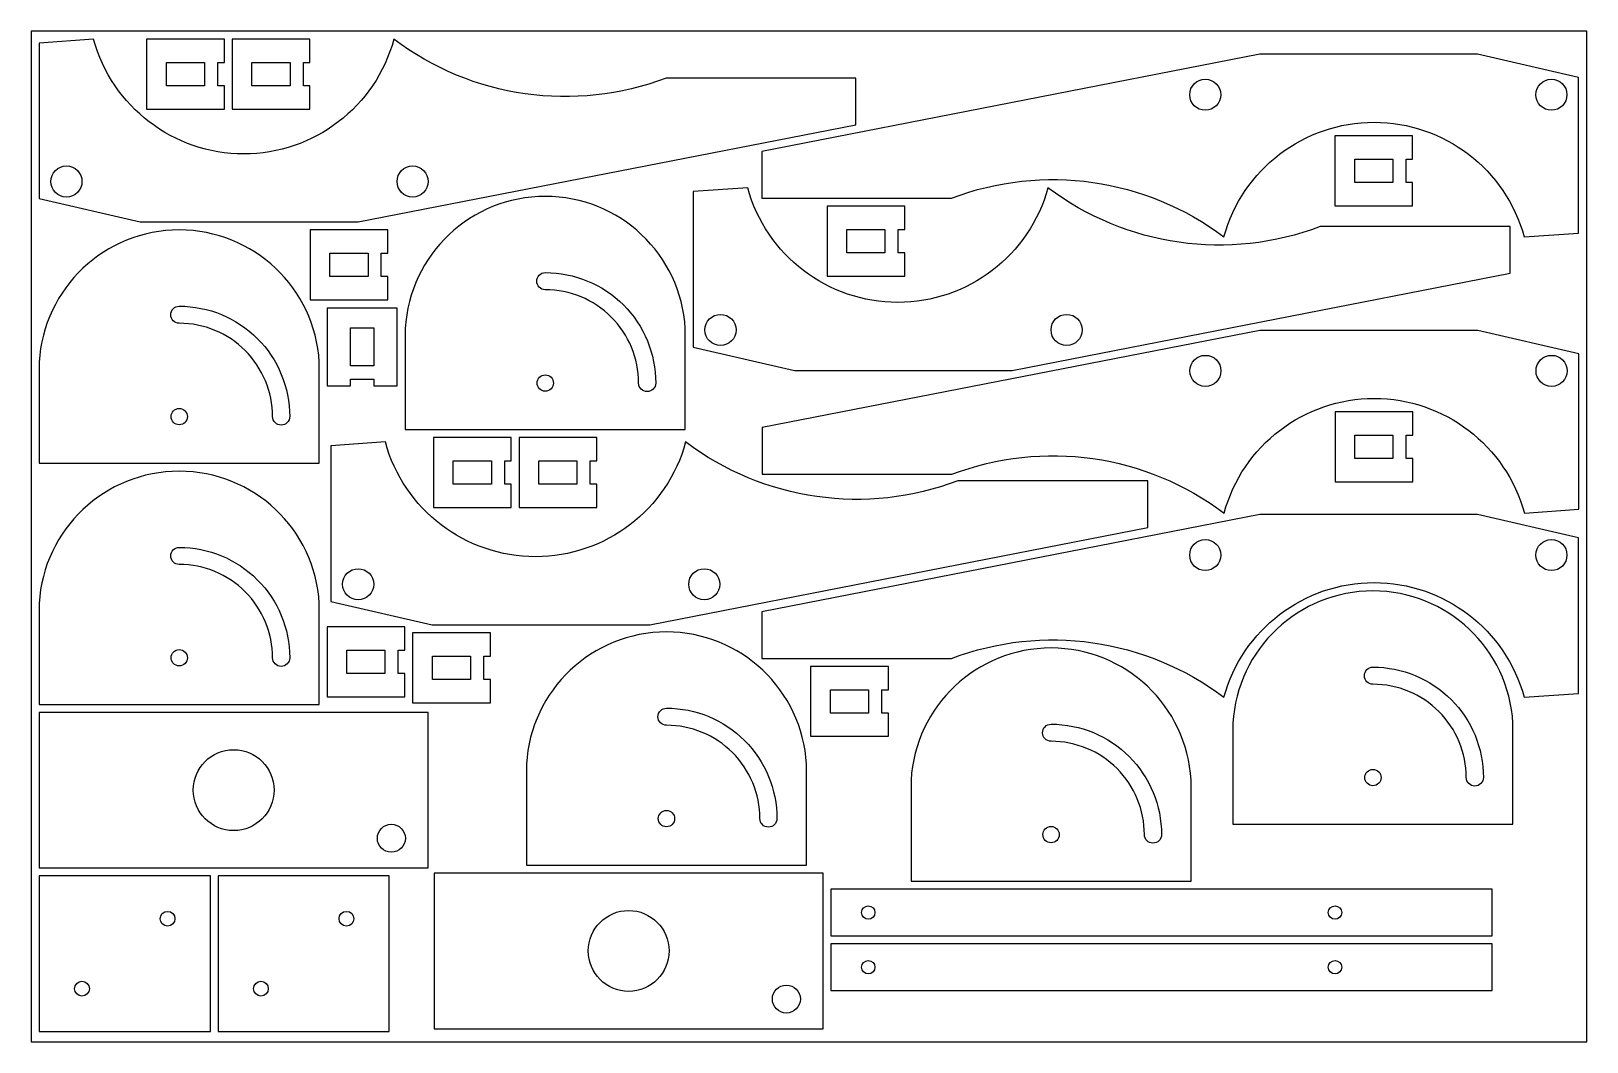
# Model space of a CAD drawing. Header units: metres. Extents: x 0 to 2000, y 0 to 1300.
import ezdxf

# ---------------------------------------------------------------- set-up
doc = ezdxf.new("R2010")
doc.units = ezdxf.units.M

msp = doc.modelspace()

# ---------------------------------------------------------------- linework, layer by layer
for points in [[(0, 0), (2000, 0), (2000, 1300), (0, 1300)], [(148.4, 1199.6), (248.4, 1199.6), (248.4, 1229.6), (240, 1229.6), (240, 1259.6), (248.4, 1259.6), (248.4, 1289.6), (148.4, 1289.6)], [(258.4, 1199.6), (358.4, 1199.6), (358.4, 1229.6), (350, 1229.6), (350, 1259.6), (358.4, 1259.6), (358.4, 1289.6), (258.4, 1289.6)], [(222.9, 1229.6), (173.9, 1229.6), (173.9, 1259.6), (222.9, 1259.6)], [(332.9, 1229.6), (283.9, 1229.6), (283.9, 1259.6), (332.9, 1259.6)], [(1676, 1075.4), (1776, 1075.4), (1776, 1105.4), (1767.6, 1105.4), (1767.6, 1135.4), (1776, 1135.4), (1776, 1165.4), (1676, 1165.4)], [(1750.5, 1105.4), (1701.5, 1105.4), (1701.5, 1135.4), (1750.5, 1135.4)], [(1023.2, 985), (1123.2, 985), (1123.2, 1015), (1114.8, 1015), (1114.8, 1045), (1123.2, 1045), (1123.2, 1075), (1023.2, 1075)], [(358.6, 954.2), (458.6, 954.2), (458.6, 984.2), (450.2, 984.2), (450.2, 1014.2), (458.6, 1014.2), (458.6, 1044.2), (358.6, 1044.2)], [(1097.7, 1015), (1048.7, 1015), (1048.7, 1045), (1097.7, 1045)], [(433.1, 984.2), (384.1, 984.2), (384.1, 1014.2), (433.1, 1014.2)], [(380.4, 943.8), (380.4, 843.8), (410.4, 843.8), (410.4, 852.2), (440.4, 852.2), (440.4, 843.8), (470.4, 843.8), (470.4, 943.8)], [(410.4, 869.3), (410.4, 918.3), (440.4, 918.3), (440.4, 869.3)], [(1676.2, 720.2), (1776.2, 720.2), (1776.2, 750.2), (1767.8, 750.2), (1767.8, 780.2), (1776.2, 780.2), (1776.2, 810.2), (1676.2, 810.2)], [(1750.7, 750.2), (1701.7, 750.2), (1701.7, 780.2), (1750.7, 780.2)], [(517.2, 687.2), (617.2, 687.2), (617.2, 717.2), (608.8, 717.2), (608.8, 747.2), (617.2, 747.2), (617.2, 777.2), (517.2, 777.2)], [(627.2, 687.2), (727.2, 687.2), (727.2, 717.2), (718.8, 717.2), (718.8, 747.2), (727.2, 747.2), (727.2, 777.2), (627.2, 777.2)], [(591.7, 717.2), (542.7, 717.2), (542.7, 747.2), (591.7, 747.2)], [(701.7, 717.2), (652.7, 717.2), (652.7, 747.2), (701.7, 747.2)], [(380.4, 443.8), (480.4, 443.8), (480.4, 473.8), (472, 473.8), (472, 503.8), (480.4, 503.8), (480.4, 533.8), (380.4, 533.8)], [(490.4, 436.2), (590.4, 436.2), (590.4, 466.2), (582, 466.2), (582, 496.2), (590.4, 496.2), (590.4, 526.2), (490.4, 526.2)], [(454.9, 473.8), (405.9, 473.8), (405.9, 503.8), (454.9, 503.8)], [(564.9, 466.2), (515.9, 466.2), (515.9, 496.2), (564.9, 496.2)], [(1002, 393), (1102, 393), (1102, 423), (1093.6, 423), (1093.6, 453), (1102, 453), (1102, 483), (1002, 483)], [(1076.5, 423), (1027.5, 423), (1027.5, 453), (1076.5, 453)], [(10.4, 423.8), (10.4, 223.8), (510.4, 223.8), (510.4, 423.8)], [(10.4, 13.4), (230.4, 13.4), (230.4, 213.4), (10.4, 213.4)], [(240.4, 13.4), (460.4, 13.4), (460.4, 213.4), (240.4, 213.4)], [(518.2, 217), (518.2, 17), (1018.2, 17), (1018.2, 217)], [(1878.2, 136.4), (1878.2, 196.4), (1028.2, 196.4), (1028.2, 136.4)], [(1878.2, 66), (1878.2, 126), (1028.2, 126), (1028.2, 66)]]:
    msp.add_lwpolyline(points, close=True)
for points in [[(816.4, 1239.6, -0.258319), (466.4, 1289.6, -0.764508), (80.4, 1289.6), (10.4, 1284.6), (10.4, 1084.6), (140.4, 1054.6), (420.4, 1054.6), (1060.4, 1179.6), (1060.4, 1239.6)], [(1183.4, 1085.2, -0.258319), (1533.4, 1035.2, -0.764508), (1919.4, 1035.2), (1989.4, 1040.2), (1989.4, 1240.2), (1859.4, 1270.2), (1579.4, 1270.2), (939.4, 1145.2), (939.4, 1085.2)], [(1529.4, 1218.2, -1), (1489.4, 1218.2, -1)], [(1974.4, 1218.2, -1), (1934.4, 1218.2, -1)], [(25.4, 1106.6, -1), (65.4, 1106.6, -1)], [(470.4, 1106.6, -1), (510.4, 1106.6, -1)], [(481, 917.4), (481, 787.4), (841, 787.4), (841, 917.4, 0.944444)], [(1657.2, 1048.6, -0.258319), (1307.2, 1098.6, -0.764508), (921.2, 1098.6), (851.2, 1093.6), (851.2, 893.6), (981.2, 863.6), (1261.2, 863.6), (1901.2, 988.6), (1901.2, 1048.6)], [(10.4, 874.2), (10.4, 744.2), (370.4, 744.2), (370.4, 874.2, 0.944444)], [(661, 967.4, -1), (661, 989.4, -0.414214), (803, 847.4, -1), (781, 847.4, 0.414214)], [(190.4, 924.2, -1), (190.4, 946.2, -0.414214), (332.4, 804.2, -1), (310.4, 804.2, 0.414214)], [(866.2, 915.6, -1), (906.2, 915.6, -1)], [(1311.2, 915.6, -1), (1351.2, 915.6, -1)], [(1183.6, 730, -0.258319), (1533.6, 680, -0.764508), (1919.6, 680), (1989.6, 685), (1989.6, 885), (1859.6, 915), (1579.6, 915), (939.6, 790), (939.6, 730)], [(1529.6, 863, -1), (1489.6, 863, -1)], [(1974.6, 863, -1), (1934.6, 863, -1)], [(650.5, 847.4, -1), (671.5, 847.4, -1)], [(179.9, 804.2, -1), (200.9, 804.2, -1)], [(1191.4, 721.6, -0.258319), (841.4, 771.6, -0.764508), (455.4, 771.6), (385.4, 766.6), (385.4, 566.6), (515.4, 536.6), (795.4, 536.6), (1435.4, 661.6), (1435.4, 721.6)], [(10.4, 564), (10.4, 434), (370.4, 434), (370.4, 564, 0.944444)], [(1183.4, 493.2, -0.258319), (1533.4, 443.2, -0.764508), (1919.4, 443.2), (1989.4, 448.2), (1989.4, 648.2), (1859.4, 678.2), (1579.4, 678.2), (939.4, 553.2), (939.4, 493.2)], [(1529.4, 626.2, -1), (1489.4, 626.2, -1)], [(1974.4, 626.2, -1), (1934.4, 626.2, -1)], [(190.4, 614, -1), (190.4, 636, -0.414214), (332.4, 494, -1), (310.4, 494, 0.414214)], [(400.4, 588.6, -1), (440.4, 588.6, -1)], [(845.4, 588.6, -1), (885.4, 588.6, -1)], [(1545, 410), (1545, 280), (1905, 280), (1905, 410, 0.944444)], [(636.8, 357.2), (636.8, 227.2), (996.8, 227.2), (996.8, 357.2, 0.944444)], [(179.9, 494, -1), (200.9, 494, -1)], [(1131.2, 336.6), (1131.2, 206.6), (1491.2, 206.6), (1491.2, 336.6, 0.944444)], [(1725, 460, -1), (1725, 482, -0.414214), (1867, 340, -1), (1845, 340, 0.414214)], [(816.8, 407.2, -1), (816.8, 429.2, -0.414214), (958.8, 287.2, -1), (936.8, 287.2, 0.414214)], [(1311.2, 386.6, -1), (1311.2, 408.6, -0.414214), (1453.2, 266.6, -1), (1431.2, 266.6, 0.414214)], [(208.4, 323.8, -1), (312.4, 323.8, -1)], [(1714.5, 340, -1), (1735.5, 340, -1)], [(806.3, 287.2, -1), (827.3, 287.2, -1)], [(445.1, 261.9, -1), (481.1, 261.9, -1)], [(1300.7, 266.6, -1), (1321.7, 266.6, -1)], [(165.9, 158.4, -1), (184.9, 158.4, -1)], [(395.9, 158.4, -1), (414.9, 158.4, -1)], [(716.2, 117, -1), (820.2, 117, -1)], [(1067.6, 166.4, -1), (1084.8, 166.4, -1)], [(1667.6, 166.4, -1), (1684.8, 166.4, -1)], [(1067.6, 96, -1), (1084.8, 96, -1)], [(1667.6, 96, -1), (1684.8, 96, -1)], [(55.9, 68.4, -1), (74.9, 68.4, -1)], [(285.9, 68.4, -1), (304.9, 68.4, -1)], [(952.9, 55.1, -1), (988.9, 55.1, -1)]]:
    msp.add_lwpolyline(points, format="xyb", close=True)

doc.saveas('drawing.dxf')
